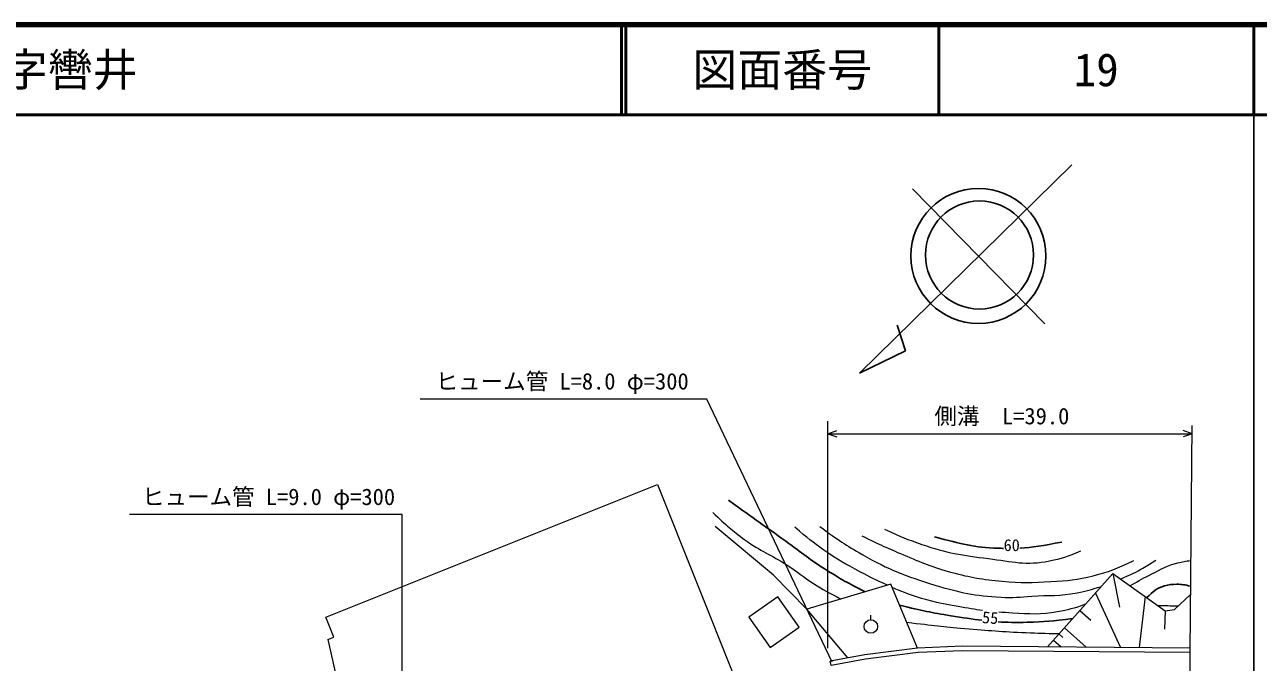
# Model space of a CAD drawing. Units: millimetres, scale not verified. Extents: x 40000 to 680000, y 20000 to 380000.
# Drawn here: x 442472 to 579500, y 309181 to 380000 of the extents above; entities that cross this region are included whole.
import ezdxf
from ezdxf.enums import TextEntityAlignment as Align

# ---------------------------------------------------------------- set-up
doc = ezdxf.new("R2010")
doc.units = ezdxf.units.MM
doc.header["$LTSCALE"] = 1000
for name, color, linetype, lineweight in [('M-BGD', 7, 'Continuous', 13), ('M-STR-HTXT', 7, 'Continuous', 13), ('M-TTL', 2, 'Continuous', 140), ('M-TTL-BAND', 7, 'Continuous', 25), ('M-TTL-LINE', 7, 'Continuous', 50)]:
    doc.layers.add(name, color=color, linetype=linetype, lineweight=lineweight)
doc.layers.add('M-TTL-TXT', color=7, linetype='Continuous')
doc.styles.add('ＭＳ ゴシック', font='')
doc.styles.get('ＭＳ ゴシック').set_extended_font_data('MS Gothic')

msp = doc.modelspace()

# ---------------------------------------------------------------- linework, layer by layer
at = {"layer": 'M-BGD'}
for p, q in [((556085, 310896), (563328, 319042)), ((563328, 319042), (569163, 314910)), ((563328, 319042), (564094, 315293)), ((561405, 316879), (564180, 310830)), ((570186, 315038), (571979, 316698)), ((566942, 316483), (566266, 310813)), ((536454, 313912), (536454, 314412)), ((559685, 314945), (560894, 313870)), ((569163, 314910), (569078, 312865)), ((569163, 314910), (570186, 315038)), ((557965, 313011), (560383, 310861)), ((476153, 311714), (477800, 304288)), ((556750, 311644), (557604, 310884)), ((557358, 312327), (557785, 311947)), ((541702, 310268), (535871, 309536)), ((546633, 310474), (541702, 310268)), ((571919, 310267), (546633, 310474)), ((532047, 308824), (531955, 309315)), ((535871, 309536), (532047, 308824))]:
    msp.add_line(p, q, dxfattribs=at)
for points in [[(476153, 311714), (476799, 311972), (475915, 314182), (512763, 328921)], [(512763, 328921), (521365, 307414), (485912, 293233), (485731, 293685), (481514, 291998), (476764, 303873), (477800, 304288)], [(533916, 309681), (529336, 315080), (525631, 318871), (519156, 324281)], [(541660, 310766), (538665, 317849), (529336, 315080)], [(571924, 310767), (546624, 310974), (541660, 310766), (535794, 310031), (531955, 309315)]]:
    msp.add_lwpolyline(points, dxfattribs=at)
msp.add_lwpolyline([(528510, 313071), (526134, 316468), (522901, 314207), (525276, 310810)], close=True, dxfattribs=at)
msp.add_circle((536454, 313162), 750, dxfattribs=at)
at = {"layer": 'M-BGD', "lineweight": 25}
for points, knots in [([(520647, 327177), (523758, 324955), (524538, 324397), (527036, 322620), (528816, 321354), (529742, 320540), (531594, 319382), (533200, 318378), (533790, 318059), (535821, 317005)], [0, 0, 0, 0, 1, 1, 1, 2, 2, 2, 3, 3, 3, 3]), ([(543521, 323131), (546655, 322281), (547813, 321959), (550634, 321853), (550834, 321845), (551025, 321840), (551209, 321835)], [0, 0, 0, 0, 1, 1, 1, 2, 2, 2, 2]), ([(567103, 316369), (567859, 317043), (568185, 317434), (569078, 317679), (569596, 317821), (569905, 317845), (570441, 317849), (571051, 317854), (571301, 317789), (571988, 317636)], [0, 0, 0, 0, 1, 1, 1, 2, 2, 2, 3, 3, 3, 3]), ([(539647, 315527), (542307, 314876), (543107, 314720), (545352, 314356), (546665, 314144), (547753, 313970), (548799, 313845)], [0, 0, 0, 0, 1, 1, 1, 2, 2, 2, 2]), ([(550592, 313678), (551569, 313615), (552600, 313598), (553829, 313632), (555808, 313687), (556553, 313727), (558881, 314040)], [0, 0, 0, 0, 1, 1, 1, 2, 2, 2, 2])]:
    msp.add_open_spline(points, degree=3, knots=knots, dxfattribs=at)
at = {"layer": 'M-BGD'}
for points, knots in [([(518900, 325814), (520486, 324327), (521001, 323870), (522478, 322790), (524201, 321530), (525370, 321135), (527164, 319979), (528339, 319221), (528920, 318680), (530103, 317934), (531255, 317209), (531672, 316984), (533130, 316206)], [0, 0, 0, 0, 1, 1, 1, 2, 2, 2, 3, 3, 3, 4, 4, 4, 4]), ([(538312, 317744), (536864, 318401), (536457, 318601), (535300, 319212), (533669, 320072), (532762, 320582), (531253, 321640), (529934, 322565), (529483, 322937), (528016, 324196)], [0, 0, 0, 0, 1, 1, 1, 2, 2, 2, 3, 3, 3, 3]), ([(530785, 324281), (532893, 322701), (533616, 322238), (535555, 321129), (538501, 319445), (540320, 318760), (543563, 317764), (546361, 316904), (548011, 316592), (550932, 316401), (552261, 316314), (553011, 316444), (554340, 316529), (556305, 316654), (557438, 316516), (559366, 316912), (560433, 317131), (560839, 317222), (562063, 317619)], [0, 0, 0, 0, 1, 1, 1, 2, 2, 2, 3, 3, 3, 4, 4, 4, 5, 5, 5, 6, 6, 6, 6]), ([(537983, 323983), (539841, 323088), (540466, 322851), (542115, 322279), (544911, 321309), (546590, 321072), (549527, 320703), (552153, 320373), (553708, 319906), (556299, 320447), (557700, 320740), (558315, 320903), (559792, 321555)], [0, 0, 0, 0, 1, 1, 1, 2, 2, 2, 3, 3, 3, 4, 4, 4, 4]), ([(535470, 323216), (537636, 322169), (538247, 321883), (540070, 321129), (542133, 320276), (543280, 319742), (545438, 319169), (547592, 318598), (548841, 318399), (551060, 318190), (553164, 317992), (554361, 318014), (556470, 318147), (558313, 318264), (559364, 318336), (561155, 318786), (562983, 319245), (563674, 319568), (565670, 320490)], [0, 0, 0, 0, 1, 1, 1, 2, 2, 2, 3, 3, 3, 4, 4, 4, 5, 5, 5, 6, 6, 6, 6]), ([(564193, 318429), (565269, 318905), (565588, 319035), (566437, 319510), (567102, 319882), (567330, 320024), (568098, 320533)], [0, 0, 0, 0, 1, 1, 1, 2, 2, 2, 2]), ([(565244, 317685), (566375, 318341), (566703, 318525), (567672, 318999), (568777, 319539), (569372, 319950), (570569, 320234), (571126, 320367), (571350, 320421), (572014, 320488)], [0, 0, 0, 0, 1, 1, 1, 2, 2, 2, 3, 3, 3, 3]), ([(548872, 314941), (548048, 315049), (547205, 315189), (546162, 315378), (544295, 315717), (543233, 315885), (541434, 316486), (540398, 316832), (540023, 316963), (538821, 317479)], [0, 0, 0, 0, 1, 1, 1, 2, 2, 2, 3, 3, 3, 3]), ([(560293, 315629), (558921, 315138), (558428, 315013), (557194, 314782), (555280, 314424), (554155, 314556), (552210, 314654), (551645, 314683), (551138, 314715), (550664, 314753)], [0, 0, 0, 0, 1, 1, 1, 2, 2, 2, 3, 3, 3, 3]), ([(540449, 313630), (543547, 313266), (544367, 313172), (546886, 312951), (549544, 312717), (551035, 312589), (553701, 312482), (555146, 312424), (555620, 312405), (557402, 312377)], [0, 0, 0, 0, 1, 1, 1, 2, 2, 2, 3, 3, 3, 3])]:
    msp.add_open_spline(points, degree=3, knots=knots, dxfattribs=at)
at = {"layer": 'M-BGD', "lineweight": 25}
msp.add_open_spline([(553009, 321856), (554390, 321930), (555593, 322150), (557662, 322535)], degree=3, dxfattribs=at)
at = {"layer": 'M-BGD'}
msp.add_open_spline([(568339, 315493), (569490, 315476), (569490, 315476), (570640, 315459)], degree=3, dxfattribs=at)
at = {"layer": 'M-STR-HTXT', "lineweight": 25}
for p, q in [((558792, 364441), (535215, 341310)), ((555795, 346791), (541089, 361782)), ((540314, 343783), (539397, 346640)), ((535215, 341310), (540314, 343783))]:
    msp.add_line(p, q, dxfattribs=at)
at = {"layer": 'M-STR-HTXT'}
for p, q in [((518248, 338426), (486408, 338426)), ((532159, 309213), (518248, 338426)), ((531695, 310759), (531695, 335953)), ((531695, 334562), (532695, 334912)), ((531695, 334562), (572138, 334562)), ((531695, 334562), (532695, 334212)), ((572138, 334562), (571138, 334912)), ((572138, 334562), (571138, 334212)), ((571531, 268251), (572153, 335465)), ((484399, 325597), (454104, 325597)), ((484399, 288656), (484399, 325597))]:
    msp.add_line(p, q, dxfattribs=at)
at = {"layer": 'M-STR-HTXT', "lineweight": 25}
for centre, radius in [((548412, 354317), 7500), ((548531, 354421), 6000)]:
    msp.add_circle(centre, radius, dxfattribs=at)
at = {"layer": 'M-TTL'}
msp.add_line((680000, 380000), (40000, 380000), dxfattribs=at)
at = {"layer": 'M-TTL-BAND'}
msp.add_line((579000, 20000), (579000, 370000), dxfattribs=at)
at = {"layer": 'M-TTL-LINE'}
for p, q in [((508747, 380000), (508747, 370000)), ((509247, 380000), (509247, 370000)), ((543997, 380000), (543997, 370000)), ((579000, 380000), (579000, 370000)), ((40000, 370000), (680000, 370000))]:
    msp.add_line(p, q, dxfattribs=at)

# ---------------------------------------------------------------- texts
at = {"layer": 'M-BGD', "style": 'ＭＳ ゴシック'}
msp.add_text('60', height=1320, dxfattribs=at).set_placement((552109, 321139), align=Align.BOTTOM_CENTER)
msp.add_text('55', height=1320, rotation=356.186, dxfattribs=at).set_placement((549650, 313087), align=Align.BOTTOM_CENTER)
at = {"layer": 'M-STR-HTXT', "style": 'ＭＳ ゴシック'}
for s, p in [('ヒューム管 L=8.0 φ=300', (502174, 338926)), ('側溝\u3000L=39.0', (551016, 335062)), ('ヒューム管 L=9.0 φ=300', (469561, 326097))]:
    msp.add_text(s, height=1833, dxfattribs=at).set_placement(p, align=Align.BOTTOM_CENTER)
at = {"layer": 'M-TTL-TXT', "style": 'ＭＳ ゴシック'}
msp.add_text('下関市菊川町大字轡井', height=3666, dxfattribs=at).set_placement((405024, 375000), align=Align.MIDDLE_LEFT)
for s, p in [('図面番号', (526622, 375000)), ('19', (561497, 375000))]:
    msp.add_text(s, height=3666, dxfattribs=at).set_placement(p, align=Align.MIDDLE_CENTER)

doc.saveas('drawing.dxf')
